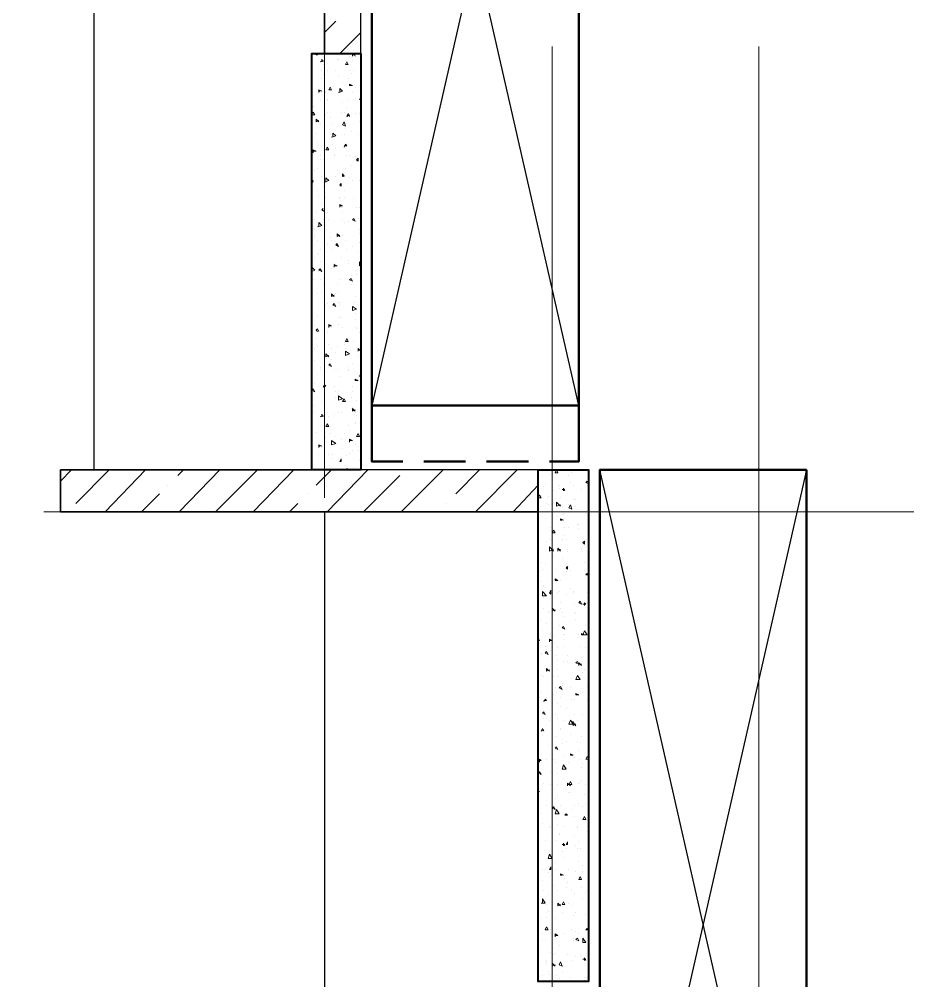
# Model space of a CAD drawing. Header units: millimetres. Extents: x 2279 to 5236, y 896 to 2828.
# Drawn here: x 4437.87 to 4464.79, y 1801.28 to 1830.4 of the extents above; entities that cross this region are included whole.
import ezdxf

# ---------------------------------------------------------------- set-up
doc = ezdxf.new("R2010")
doc.units = ezdxf.units.MM
for name, color, linetype in [('PDF _!!ОСНОВНАЯ', 7, 'Continuous'), ('PDF _!!ТОНКАЯ', 7, 'Continuous'), ('PDF _0', 7, 'Continuous'), ('PDF _2020-02-11_АР_Секция_1 - План этажа - Уровень 2$0$A-WALL-FNSH', 7, 'Continuous'), ('PDF _СПДС_СТЕНЫ', 7, 'Continuous')]:
    doc.layers.add(name, color=color, linetype=linetype)

msp = doc.modelspace()

# ---------------------------------------------------------------- linework, layer by layer
at = {"layer": 'PDF _!!ОСНОВНАЯ', "lineweight": 50}
for points in [[(4454.821, 1846.216), (4454.821, 1818.699), (4448.555, 1818.699), (4448.555, 1846.216)], [(4461.721, 1816.751), (4461.721, 1789.234), (4455.456, 1789.234), (4455.456, 1816.751)]]:
    msp.add_lwpolyline(points, close=True, dxfattribs=at)
for points in [[(4449.487, 1817.005), (4448.555, 1817.005), (4448.555, 1818.699), (4449.487, 1818.699)], [(4450.122, 1818.699), (4451.392, 1818.699)], [(4452.027, 1818.699), (4453.297, 1818.699)], [(4453.932, 1818.699), (4454.821, 1818.699), (4454.821, 1817.005), (4453.932, 1817.005)], [(4451.392, 1817.005), (4450.122, 1817.005)], [(4453.297, 1817.005), (4452.027, 1817.005)]]:
    msp.add_lwpolyline(points, dxfattribs=at)
at = {"layer": 'PDF _!!ТОНКАЯ', "lineweight": 25}
for points in [[(4447.116, 1865.69), (4447.116, 1847.698), (4439.115, 1847.698), (4439.115, 1846.428), (4440.131, 1846.428), (4440.131, 1816.751), (4439.115, 1816.751), (4439.115, 1815.481), (4447.116, 1815.481), (4447.116, 1797.489)], [(4454.821, 1846.216), (4448.555, 1818.699)], [(4454.821, 1818.699), (4448.555, 1846.216)], [(4447.116, 1829.367), (4447.116, 1833.855), (4447.116, 1831.611), (4447.116, 1829.367), (4448.217, 1829.367), (4448.217, 1831.611), (4448.217, 1833.855)], [(4446.735, 1817.429), (4446.735, 1817.386)], [(4453.593, 1816.751), (4453.593, 1815.481), (4439.115, 1815.481), (4439.115, 1816.751), (4446.735, 1816.751), (4448.217, 1816.751)], [(4461.721, 1816.751), (4455.456, 1789.234)], [(4461.721, 1789.234), (4455.456, 1816.751)]]:
    msp.add_lwpolyline(points, dxfattribs=at)
at = {"layer": 'PDF _!!ТОНКАЯ', "lineweight": 20}
for points in [[(4447.116, 1815.905), (4447.116, 1835.929)], [(4447.116, 1830.002), (4447.455, 1830.341)], [(4447.582, 1829.367), (4448.217, 1830.002)], [(4454.016, 1778.311), (4454.016, 1783.307), (4454.016, 1795.88), (4454.016, 1815.481), (4454.016, 1829.579)], [(4460.282, 1778.438), (4460.282, 1783.434), (4460.282, 1795.88), (4460.282, 1815.481), (4460.282, 1829.579)], [(4439.115, 1816.413), (4439.453, 1816.751)], [(4439.58, 1815.735), (4440.596, 1816.751)], [(4440.469, 1815.481), (4441.697, 1816.751)], [(4442.671, 1816.582), (4442.84, 1816.751)], [(4442.713, 1815.481), (4443.941, 1816.751)], [(4443.814, 1815.481), (4445.084, 1816.751)], [(4444.957, 1815.481), (4446.185, 1816.751)], [(4446.862, 1816.286), (4447.328, 1816.751)], [(4447.201, 1815.481), (4448.428, 1816.751)], [(4449.444, 1815.481), (4450.714, 1816.751)], [(4451.095, 1816.032), (4451.815, 1816.751)], [(4451.688, 1815.481), (4452.958, 1816.751)], [(4448.301, 1815.481), (4449.402, 1816.582)], [(4441.57, 1815.481), (4442.12, 1816.032)], [(4442.374, 1816.286), (4442.374, 1816.286)], [(4446.608, 1816.032), (4446.608, 1816.032)], [(4452.831, 1815.481), (4453.593, 1816.286)], [(4446.058, 1815.481), (4446.312, 1815.735)], [(4450.799, 1815.735), (4450.799, 1815.735)], [(4439.623, 1815.481), (4438.607, 1815.481)], [(4546.899, 1815.481), (4541.903, 1815.481), (4536.4, 1815.481), (4530.177, 1815.481), (4508.374, 1815.481), (4500.5, 1815.481), (4493.007, 1815.481), (4488.646, 1815.481), (4466.167, 1815.481), (4459.901, 1815.481), (4455.117, 1815.481), (4441.104, 1815.481)], [(4447.116, 1813.407), (4447.116, 1814.423)], [(4447.116, 1791.943), (4447.116, 1811.925)]]:
    msp.add_lwpolyline(points, dxfattribs=at)
at = {"layer": 'PDF _!!ТОНКАЯ', "lineweight": 25}
msp.add_lwpolyline([(4453.593, 1816.751), (4439.115, 1816.751), (4439.115, 1815.481), (4453.593, 1815.481)], close=True, dxfattribs=at)
at = {"layer": 'PDF _0', "lineweight": 20}
msp.add_lwpolyline([(4488.01, 1939.323, 0.279769), (4426.921, 1746.34, 0.279819), (4569.93, 1603.107, 0.279869), (4762.953, 1663.951)], format="xyb", dxfattribs=at)
at = {"layer": 'PDF _2020-02-11_АР_Секция_1 - План этажа - Уровень 2$0$A-WALL-FNSH', "lineweight": 9}
msp.add_lwpolyline([(4448.217, 1816.836), (4448.217, 1816.751), (4448.301, 1816.751)], dxfattribs=at)
at = {"layer": 'PDF _СПДС_СТЕНЫ', "lineweight": 40}
for points in [[(4448.217, 1829.367), (4448.217, 1816.751), (4446.735, 1816.751), (4446.735, 1829.367)], [(4453.593, 1816.751), (4455.117, 1816.751), (4455.117, 1815.481), (4455.117, 1801.257), (4453.593, 1801.257)]]:
    msp.add_lwpolyline(points, close=True, dxfattribs=at)
at = {"layer": 'PDF _СПДС_СТЕНЫ', "lineweight": 20}
for points in [[(4446.904, 1829.367), (4446.904, 1829.325), (4446.862, 1829.325), (4446.862, 1829.367)], [(4446.989, 1829.113), (4447.074, 1829.155)], [(4447.031, 1829.113), (4447.031, 1829.198), (4447.074, 1829.113)], [(4447.074, 1829.282), (4447.074, 1829.282)], [(4447.497, 1829.198), (4447.497, 1829.198)], [(4447.539, 1829.198), (4447.539, 1829.198)], [(4447.878, 1829.282), (4447.878, 1829.282)], [(4447.963, 1829.367), (4447.963, 1829.282)], [(4447.963, 1829.325), (4448.047, 1829.325)], [(4447.963, 1829.155), (4447.963, 1829.155)], [(4448.005, 1829.367), (4448.047, 1829.282)], [(4447.031, 1828.859), (4447.031, 1828.859)], [(4447.074, 1829.028), (4447.074, 1829.028)], [(4447.201, 1828.859), (4447.201, 1828.859)], [(4447.455, 1828.859), (4447.455, 1828.859)], [(4447.878, 1828.859), (4447.878, 1828.859)], [(4448.005, 1828.859), (4448.005, 1828.859)], [(4447.031, 1828.605), (4447.031, 1828.605)], [(4447.074, 1828.732), (4447.074, 1828.732)], [(4447.539, 1828.69), (4447.539, 1828.69)], [(4447.836, 1828.605), (4447.836, 1828.605)], [(4447.92, 1828.774), (4447.92, 1828.774)], [(4446.947, 1828.182), (4446.947, 1828.266), (4447.031, 1828.224)], [(4447.582, 1828.182), (4447.582, 1828.309), (4447.666, 1828.224), (4447.539, 1828.182)], [(4447.666, 1828.478), (4447.666, 1828.478)], [(4448.047, 1828.351), (4448.047, 1828.351)], [(4446.947, 1828.224), (4446.989, 1828.224)], [(4447.116, 1828.224), (4447.116, 1828.224)], [(4447.158, 1828.224), (4447.158, 1828.224)], [(4447.158, 1828.182), (4447.158, 1828.182)], [(4447.201, 1827.97), (4447.201, 1827.97)], [(4447.539, 1828.224), (4447.539, 1828.224)], [(4447.963, 1828.182), (4447.963, 1828.182)], [(4448.047, 1828.012), (4448.047, 1828.012)], [(4448.217, 1828.012), (4448.174, 1827.97), (4448.217, 1827.97)], [(4446.777, 1827.758), (4446.777, 1827.758)], [(4446.989, 1827.928), (4446.989, 1827.928)], [(4447.201, 1827.928), (4447.201, 1827.928)], [(4447.666, 1827.885), (4447.666, 1827.885)], [(4447.793, 1827.716), (4447.793, 1827.716)], [(4447.836, 1827.928), (4447.836, 1827.928)], [(4446.777, 1827.589), (4446.777, 1827.589)], [(4447.158, 1827.504), (4447.158, 1827.504)], [(4447.201, 1827.589), (4447.201, 1827.589)], [(4447.285, 1827.42), (4447.285, 1827.42)], [(4447.624, 1827.589), (4447.624, 1827.589)], [(4447.709, 1827.589), (4447.709, 1827.589)], [(4447.878, 1827.504), (4447.793, 1827.462), (4447.836, 1827.547), (4447.878, 1827.462)], [(4448.047, 1827.547), (4448.047, 1827.547)], [(4448.174, 1827.547), (4448.174, 1827.547)], [(4446.947, 1827.335), (4446.862, 1827.293), (4446.862, 1827.377), (4446.947, 1827.293)], [(4446.989, 1827.25), (4446.989, 1827.25)], [(4447.328, 1827.25), (4447.328, 1827.25)], [(4447.793, 1827.25), (4447.793, 1827.25)], [(4448.174, 1827.293), (4448.174, 1827.293)], [(4448.217, 1827.25), (4448.217, 1827.25)], [(4446.862, 1826.954), (4446.862, 1826.954)], [(4446.862, 1826.954), (4446.862, 1826.954)], [(4447.116, 1826.827), (4447.116, 1826.827)], [(4447.285, 1826.912), (4447.285, 1826.912)], [(4447.37, 1826.827), (4447.37, 1826.954), (4447.455, 1826.869), (4447.328, 1826.827)], [(4447.709, 1826.912), (4447.709, 1826.912)], [(4447.751, 1827.081), (4447.751, 1827.081)], [(4447.92, 1826.996), (4447.92, 1826.996)], [(4448.132, 1826.912), (4448.132, 1826.912)], [(4446.904, 1826.658), (4446.904, 1826.658)], [(4446.947, 1826.573), (4446.947, 1826.573)], [(4447.37, 1826.615), (4447.37, 1826.615)], [(4447.709, 1826.531), (4447.751, 1826.615), (4447.793, 1826.573), (4447.709, 1826.573)], [(4447.751, 1826.573), (4447.751, 1826.573)], [(4446.777, 1826.361), (4446.777, 1826.446), (4446.862, 1826.404), (4446.777, 1826.404)], [(4446.989, 1826.277), (4446.989, 1826.277)], [(4447.412, 1826.319), (4447.412, 1826.319)], [(4447.412, 1826.277), (4447.412, 1826.277)], [(4447.455, 1826.488), (4447.455, 1826.488)], [(4447.793, 1826.277), (4447.793, 1826.277)], [(4447.878, 1826.277), (4447.878, 1826.277)], [(4448.047, 1826.234), (4448.047, 1826.234)], [(4446.989, 1826.15), (4446.989, 1826.15)], [(4447.074, 1826.15), (4447.074, 1826.15)], [(4447.92, 1825.98), (4447.92, 1825.98)], [(4446.735, 1825.684), (4446.735, 1825.684)], [(4446.735, 1825.684), (4446.735, 1825.684)], [(4446.82, 1825.811), (4446.82, 1825.811)], [(4446.904, 1825.896), (4446.904, 1825.896)], [(4447.031, 1825.642), (4447.031, 1825.642)], [(4447.455, 1825.642), (4447.455, 1825.642)], [(4447.497, 1825.811), (4447.497, 1825.811)], [(4447.582, 1825.769), (4447.582, 1825.769)], [(4447.709, 1825.684), (4447.666, 1825.642), (4447.666, 1825.726), (4447.709, 1825.642)], [(4447.751, 1825.896), (4447.751, 1825.896)], [(4446.735, 1825.515), (4446.777, 1825.472)], [(4446.735, 1825.472), (4446.777, 1825.515)], [(4447.074, 1825.472), (4447.074, 1825.472)], [(4447.074, 1825.345), (4447.074, 1825.345)], [(4447.158, 1825.472), (4447.158, 1825.599), (4447.243, 1825.515), (4447.116, 1825.472)], [(4447.878, 1825.599), (4447.878, 1825.599)], [(4447.963, 1825.515), (4447.963, 1825.515)], [(4448.174, 1825.515), (4448.174, 1825.515)], [(4448.217, 1825.388), (4448.217, 1825.388)], [(4446.904, 1825.218), (4446.904, 1825.218)], [(4447.709, 1825.218), (4447.709, 1825.218)], [(4446.735, 1825.007), (4446.735, 1825.007)], [(4446.947, 1825.049), (4446.947, 1825.049)], [(4447.031, 1824.795), (4447.031, 1824.795)], [(4447.116, 1825.049), (4447.116, 1825.049)], [(4447.158, 1825.007), (4447.158, 1825.007)], [(4447.582, 1825.007), (4447.582, 1825.007)], [(4447.582, 1824.964), (4447.582, 1824.964)], [(4447.582, 1824.71), (4447.582, 1824.795), (4447.666, 1824.753), (4447.582, 1824.753)], [(4447.709, 1825.007), (4447.709, 1825.007)], [(4448.005, 1824.964), (4448.005, 1824.964)], [(4446.862, 1824.541), (4446.862, 1824.541)], [(4447.116, 1824.668), (4447.116, 1824.583), (4447.031, 1824.626), (4447.074, 1824.668)], [(4447.201, 1824.541), (4447.201, 1824.541)], [(4447.624, 1824.71), (4447.624, 1824.71)], [(4447.666, 1824.541), (4447.666, 1824.541)], [(4448.09, 1824.71), (4448.09, 1824.71)], [(4448.174, 1824.71), (4448.174, 1824.71)], [(4446.82, 1824.329), (4446.82, 1824.329)], [(4446.947, 1824.118), (4446.947, 1824.245), (4447.031, 1824.16), (4446.904, 1824.118)], [(4447.074, 1824.329), (4447.074, 1824.329)], [(4447.243, 1824.329), (4447.243, 1824.329)], [(4447.666, 1824.329), (4447.666, 1824.329)], [(4447.709, 1824.245), (4447.709, 1824.245)], [(4447.836, 1824.287), (4447.836, 1824.287)], [(4448.09, 1824.287), (4448.09, 1824.287)], [(4448.132, 1824.372), (4448.132, 1824.372)], [(4446.777, 1824.075), (4446.777, 1824.075)], [(4446.82, 1824.033), (4446.82, 1824.033)], [(4446.989, 1824.118), (4446.989, 1824.118)], [(4447.582, 1823.864), (4447.497, 1823.821), (4447.497, 1823.906), (4447.582, 1823.821)], [(4448.174, 1824.033), (4448.174, 1824.033)], [(4448.174, 1823.906), (4448.174, 1823.906)], [(4446.82, 1823.864), (4446.82, 1823.864)], [(4446.82, 1823.779), (4446.82, 1823.779)], [(4446.904, 1823.694), (4446.904, 1823.694)], [(4447.285, 1823.779), (4447.285, 1823.779)], [(4447.328, 1823.694), (4447.328, 1823.694)], [(4447.666, 1823.864), (4447.666, 1823.864)], [(4447.751, 1823.694), (4447.751, 1823.694)], [(4448.174, 1823.652), (4448.174, 1823.652)], [(4446.904, 1823.313), (4446.904, 1823.313)], [(4446.989, 1823.44), (4446.989, 1823.44)], [(4447.201, 1823.567), (4447.201, 1823.567)], [(4447.328, 1823.44), (4447.328, 1823.44)], [(4447.793, 1823.44), (4447.793, 1823.44)], [(4447.963, 1823.525), (4447.963, 1823.525)], [(4448.132, 1823.356), (4448.132, 1823.356)], [(4446.82, 1823.186), (4446.82, 1823.186)], [(4446.947, 1823.271), (4446.947, 1823.271)], [(4446.989, 1823.059), (4446.989, 1823.059)], [(4447.412, 1823.017), (4447.412, 1823.017)], [(4447.624, 1823.186), (4447.624, 1823.186)], [(4447.836, 1823.102), (4447.836, 1823.102)], [(4447.836, 1823.017), (4447.836, 1823.017)], [(4448.217, 1822.975), (4448.174, 1822.932), (4448.174, 1823.059), (4448.217, 1823.017)], [(4446.947, 1822.763), (4446.947, 1822.763)], [(4447.328, 1822.848), (4447.328, 1822.848)], [(4447.412, 1822.89), (4447.412, 1822.975), (4447.497, 1822.932), (4447.412, 1822.932)], [(4447.412, 1822.975), (4447.412, 1822.975)], [(4448.09, 1822.805), (4448.09, 1822.805)], [(4446.777, 1822.509), (4446.777, 1822.509)], [(4446.989, 1822.509), (4446.989, 1822.509)], [(4447.074, 1822.551), (4447.074, 1822.551)], [(4447.582, 1822.509), (4447.582, 1822.509)], [(4447.92, 1822.636), (4447.92, 1822.636)], [(4448.09, 1822.678), (4448.09, 1822.678)], [(4447.031, 1822.17), (4447.031, 1822.17)], [(4447.074, 1822.382), (4447.074, 1822.382)], [(4447.497, 1822.382), (4447.497, 1822.382)], [(4447.497, 1822.17), (4447.497, 1822.17)], [(4447.92, 1822.382), (4447.92, 1822.382)], [(4446.904, 1822.085), (4446.904, 1822.085)], [(4447.412, 1822.043), (4447.328, 1822.001), (4447.328, 1822.085), (4447.412, 1822.001)], [(4447.455, 1822.085), (4447.455, 1822.085)], [(4448.047, 1822.001), (4448.047, 1822.001)], [(4446.735, 1821.831), (4446.735, 1821.831)], [(4446.735, 1821.789), (4446.735, 1821.789)], [(4447.116, 1821.704), (4447.116, 1821.704)], [(4447.158, 1821.747), (4447.158, 1821.747)], [(4447.201, 1821.789), (4447.201, 1821.789)], [(4447.539, 1821.831), (4447.539, 1821.831)], [(4447.582, 1821.831), (4447.582, 1821.831)], [(4447.582, 1821.747), (4447.582, 1821.747)], [(4448.005, 1821.831), (4448.005, 1821.831)], [(4448.005, 1821.704), (4448.005, 1821.704)], [(4448.217, 1821.577), (4448.217, 1821.577)], [(4446.735, 1821.323), (4446.735, 1821.323)], [(4446.904, 1821.408), (4446.904, 1821.408)], [(4447.582, 1821.366), (4447.582, 1821.366)], [(4447.624, 1821.366), (4447.624, 1821.366)], [(4448.047, 1821.493), (4448.047, 1821.493)], [(4448.047, 1821.323), (4448.047, 1821.323)], [(4448.217, 1821.323), (4448.217, 1821.323)], [(4448.217, 1821.323), (4448.217, 1821.281)], [(4448.217, 1821.281), (4448.217, 1821.281)], [(4446.735, 1821.154), (4446.735, 1821.154)], [(4446.82, 1821.112), (4446.82, 1821.112)], [(4446.904, 1820.942), (4446.862, 1820.985), (4446.904, 1821.027), (4446.947, 1820.942)], [(4447.243, 1821.069), (4447.243, 1821.154), (4447.328, 1821.112), (4447.243, 1821.112)], [(4447.243, 1821.112), (4447.243, 1821.112)], [(4447.328, 1821.069), (4447.328, 1821.069)], [(4447.539, 1821.154), (4447.539, 1821.154)], [(4447.666, 1821.069), (4447.666, 1821.069)], [(4448.09, 1821.069), (4448.09, 1821.069)], [(4448.09, 1821.027), (4448.09, 1821.027)], [(4446.735, 1820.9), (4446.735, 1820.9)], [(4446.862, 1820.731), (4446.862, 1820.731)], [(4447.201, 1820.9), (4447.201, 1820.9)], [(4448.174, 1820.9), (4448.174, 1820.9)], [(4446.82, 1820.434), (4446.82, 1820.434)], [(4446.862, 1820.561), (4446.862, 1820.561)], [(4446.904, 1820.477), (4446.904, 1820.477)], [(4447.243, 1820.561), (4447.243, 1820.561)], [(4447.328, 1820.434), (4447.328, 1820.434)], [(4447.497, 1820.477), (4447.497, 1820.477)], [(4447.709, 1820.604), (4447.709, 1820.604)], [(4447.709, 1820.561), (4447.709, 1820.561)], [(4447.751, 1820.434), (4447.751, 1820.434)], [(4448.005, 1820.646), (4448.005, 1820.646)], [(4448.132, 1820.35), (4448.132, 1820.434), (4448.217, 1820.35)], [(4447.243, 1820.223), (4447.158, 1820.18), (4447.158, 1820.265), (4447.243, 1820.18)], [(4447.455, 1820.307), (4447.455, 1820.307)], [(4447.751, 1820.223), (4447.751, 1820.223)], [(4448.132, 1820.392), (4448.217, 1820.392)], [(4448.132, 1820.223), (4448.132, 1820.223)], [(4448.174, 1820.392), (4448.174, 1820.392)], [(4446.82, 1820.053), (4446.82, 1820.053)], [(4446.989, 1819.842), (4446.989, 1819.842)], [(4447.328, 1820.096), (4447.328, 1820.096)], [(4447.836, 1819.884), (4447.836, 1819.884)], [(4447.963, 1819.969), (4447.963, 1819.969)], [(4446.904, 1819.63), (4446.904, 1819.63)], [(4446.989, 1819.799), (4446.989, 1819.799)], [(4447.412, 1819.799), (4447.412, 1819.799)], [(4447.497, 1819.799), (4447.497, 1819.799)], [(4447.582, 1819.588), (4447.582, 1819.588)], [(4447.836, 1819.799), (4447.836, 1819.799)], [(4447.836, 1819.757), (4447.836, 1819.757)], [(4448.132, 1819.545), (4448.132, 1819.545)], [(4448.217, 1819.672), (4448.174, 1819.588), (4448.217, 1819.588)], [(4446.82, 1819.376), (4446.82, 1819.376)], [(4446.947, 1819.291), (4446.947, 1819.291)], [(4447.074, 1819.249), (4447.116, 1819.334), (4447.158, 1819.291), (4447.074, 1819.291)], [(4447.412, 1819.291), (4447.412, 1819.291)], [(4447.963, 1819.291), (4447.963, 1819.291)], [(4447.116, 1819.164), (4447.116, 1819.164)], [(4447.116, 1819.08), (4447.116, 1819.08)], [(4447.455, 1819.122), (4447.455, 1819.122)], [(4447.455, 1818.953), (4447.455, 1818.953)], [(4447.539, 1819.122), (4447.539, 1819.122)], [(4447.92, 1818.953), (4447.92, 1818.953)], [(4447.963, 1819.122), (4447.963, 1819.122)], [(4447.963, 1819.122), (4447.963, 1819.122)], [(4446.777, 1818.699), (4446.777, 1818.699)], [(4447.031, 1818.826), (4447.031, 1818.826)], [(4447.709, 1818.826), (4447.709, 1818.826)], [(4447.963, 1818.656), (4447.963, 1818.656)], [(4448.09, 1818.868), (4448.09, 1818.868)], [(4446.777, 1818.529), (4446.777, 1818.529)], [(4446.989, 1818.36), (4447.074, 1818.402)], [(4447.031, 1818.36), (4447.031, 1818.445), (4447.074, 1818.36)], [(4447.201, 1818.487), (4447.201, 1818.487)], [(4447.243, 1818.36), (4447.243, 1818.36)], [(4447.412, 1818.445), (4447.412, 1818.445)], [(4447.539, 1818.487), (4447.539, 1818.487)], [(4447.624, 1818.487), (4447.624, 1818.487)], [(4447.92, 1818.614), (4447.92, 1818.614)], [(4448.047, 1818.572), (4447.963, 1818.529), (4447.963, 1818.614), (4448.047, 1818.529)], [(4448.047, 1818.487), (4448.047, 1818.487)], [(4448.09, 1818.402), (4448.09, 1818.402)], [(4447.836, 1818.106), (4447.836, 1818.106)], [(4448.047, 1818.191), (4448.047, 1818.191)], [(4448.047, 1818.148), (4448.047, 1818.148)], [(4446.735, 1818.021), (4446.735, 1818.021)], [(4446.862, 1817.894), (4446.862, 1817.894)], [(4447.116, 1818.021), (4447.116, 1818.021)], [(4447.285, 1817.852), (4447.285, 1817.852)], [(4447.709, 1817.852), (4447.709, 1817.852)], [(4447.878, 1817.937), (4447.878, 1817.937)], [(4448.132, 1817.852), (4448.132, 1817.852)], [(4446.735, 1817.556), (4446.735, 1817.556)], [(4446.947, 1817.429), (4446.947, 1817.513), (4447.031, 1817.471)], [(4447.158, 1817.725), (4447.158, 1817.725)], [(4447.37, 1817.598), (4447.37, 1817.598)], [(4447.412, 1817.767), (4447.412, 1817.767)], [(4447.624, 1817.683), (4447.624, 1817.683)], [(4447.878, 1817.598), (4447.878, 1817.683), (4447.963, 1817.64), (4447.878, 1817.64)], [(4448.047, 1817.513), (4448.047, 1817.513)], [(4446.735, 1817.344), (4446.735, 1817.344)], [(4446.735, 1817.302), (4446.735, 1817.302)], [(4446.735, 1817.302), (4446.735, 1817.302)], [(4446.947, 1817.471), (4446.989, 1817.471)], [(4446.947, 1817.217), (4446.947, 1817.217)], [(4447.243, 1817.217), (4447.243, 1817.217)], [(4447.37, 1817.217), (4447.37, 1817.217)], [(4447.666, 1817.386), (4447.666, 1817.386)], [(4447.878, 1817.259), (4447.878, 1817.259)], [(4447.963, 1817.344), (4447.963, 1817.344)], [(4448.132, 1817.344), (4448.132, 1817.344)], [(4446.735, 1816.921), (4446.735, 1816.921)], [(4447.37, 1817.09), (4447.37, 1817.09)], [(4447.793, 1817.175), (4447.793, 1817.175)], [(4448.174, 1817.048), (4448.174, 1817.048)], [(4448.217, 1817.175), (4448.217, 1817.175)], [(4446.862, 1816.751), (4446.862, 1816.751)], [(4447.497, 1816.878), (4447.497, 1816.878)], [(4447.751, 1816.878), (4447.751, 1816.878)], [(4447.793, 1816.751), (4447.793, 1816.794), (4447.836, 1816.751)], [(4448.005, 1816.836), (4448.005, 1816.836)], [(4453.932, 1816.624), (4453.932, 1816.624)], [(4454.609, 1816.667), (4454.609, 1816.667)], [(4453.72, 1816.54), (4453.72, 1816.54)], [(4453.805, 1816.328), (4453.805, 1816.328)], [(4454.525, 1816.582), (4454.525, 1816.582)], [(4454.567, 1816.37), (4454.567, 1816.37)], [(4453.762, 1816.243), (4453.762, 1816.243)], [(4454.059, 1816.116), (4454.059, 1816.116)], [(4454.228, 1816.286), (4454.228, 1816.286)], [(4454.228, 1816.201), (4454.228, 1816.201)], [(4454.313, 1816.159), (4454.398, 1816.159)], [(4454.355, 1816.116), (4454.355, 1816.201), (4454.398, 1816.116)], [(4454.398, 1816.116), (4454.398, 1816.116)], [(4454.652, 1816.286), (4454.652, 1816.286)], [(4454.906, 1816.159), (4454.906, 1816.159)], [(4455.075, 1816.286), (4455.075, 1816.286)], [(4453.593, 1815.947), (4453.635, 1815.989), (4453.678, 1815.905), (4453.593, 1815.905)], [(4453.847, 1815.735), (4453.847, 1815.735)], [(4453.889, 1815.947), (4453.889, 1815.947)], [(4454.271, 1815.693), (4454.143, 1815.651), (4454.143, 1815.778), (4454.271, 1815.651)], [(4454.271, 1815.905), (4454.271, 1815.905)], [(4454.652, 1815.862), (4454.652, 1815.862)], [(4454.736, 1815.862), (4454.736, 1815.862)], [(4453.889, 1815.693), (4453.889, 1815.693)], [(4454.313, 1815.651), (4454.313, 1815.651)], [(4454.525, 1815.693), (4454.525, 1815.693)], [(4454.736, 1815.651), (4454.736, 1815.651)], [(4454.779, 1815.566), (4454.779, 1815.566)], [(4453.847, 1815.27), (4453.847, 1815.27)], [(4454.186, 1815.354), (4454.186, 1815.354)], [(4454.313, 1815.227), (4454.271, 1815.227), (4454.271, 1815.27), (4454.355, 1815.227)], [(4454.313, 1815.397), (4454.313, 1815.397)], [(4454.355, 1815.439), (4454.355, 1815.439)], [(4455.033, 1815.439), (4455.033, 1815.439)], [(4453.932, 1814.931), (4453.932, 1814.931)], [(4453.974, 1815.016), (4453.974, 1815.016)], [(4454.398, 1815.016), (4454.398, 1815.016)], [(4454.525, 1815.016), (4454.525, 1815.016)], [(4454.779, 1815.1), (4454.779, 1815.1)], [(4454.821, 1815.1), (4454.821, 1815.1)], [(4454.821, 1814.973), (4454.821, 1814.973)], [(4453.847, 1814.592), (4453.847, 1814.592)], [(4453.974, 1814.635), (4453.974, 1814.635)], [(4454.313, 1814.635), (4454.313, 1814.635)], [(4454.355, 1814.762), (4454.355, 1814.762)], [(4454.44, 1814.635), (4454.44, 1814.635)], [(4453.635, 1814.381), (4453.635, 1814.381)], [(4454.059, 1814.338), (4453.932, 1814.296), (4453.932, 1814.423), (4454.059, 1814.296)], [(4454.059, 1814.381), (4454.059, 1814.381)], [(4454.186, 1814.296), (4454.186, 1814.381), (4454.271, 1814.296)], [(4454.186, 1814.338), (4454.271, 1814.338)], [(4454.482, 1814.338), (4454.482, 1814.338)], [(4454.482, 1814.338), (4454.482, 1814.338)], [(4454.482, 1814.296), (4454.482, 1814.296)], [(4454.906, 1814.381), (4454.906, 1814.381)], [(4454.906, 1814.338), (4454.906, 1814.338)], [(4454.948, 1814.296), (4454.948, 1814.296)], [(4454.059, 1814.169), (4454.059, 1814.169)], [(4454.313, 1814.084), (4454.313, 1814.084)], [(4453.678, 1813.957), (4453.678, 1813.957)], [(4453.72, 1813.746), (4453.72, 1813.746)], [(4453.805, 1813.915), (4453.805, 1813.915)], [(4454.143, 1813.746), (4454.143, 1813.746)], [(4454.44, 1813.915), (4454.44, 1813.915)], [(4454.525, 1813.83), (4454.525, 1813.83)], [(4454.567, 1813.703), (4454.567, 1813.703)], [(4454.99, 1813.957), (4454.99, 1813.957)], [(4454.99, 1813.703), (4454.99, 1813.703)], [(4453.635, 1813.661), (4453.635, 1813.661)], [(4454.271, 1813.407), (4454.271, 1813.407)], [(4454.44, 1813.661), (4454.44, 1813.661)], [(4455.033, 1813.619), (4455.033, 1813.619)], [(4455.033, 1813.492), (4455.033, 1813.492)], [(4455.117, 1813.407), (4455.117, 1813.407)], [(4453.678, 1813.365), (4453.678, 1813.365)], [(4453.762, 1813.238), (4453.762, 1813.238)], [(4453.805, 1813.195), (4453.805, 1813.195)], [(4454.143, 1813.365), (4454.143, 1813.365)], [(4454.567, 1813.153), (4454.567, 1813.153)], [(4453.762, 1812.899), (4453.762, 1812.899)], [(4453.805, 1813.068), (4453.805, 1813.068)], [(4454.186, 1813.026), (4454.186, 1813.026)], [(4454.228, 1813.068), (4454.228, 1813.068)], [(4454.44, 1812.984), (4454.44, 1812.984)], [(4454.652, 1813.068), (4454.652, 1813.068)], [(4454.652, 1813.026), (4454.652, 1813.026)], [(4455.075, 1813.026), (4455.075, 1813.026)], [(4453.762, 1812.56), (4453.762, 1812.56)], [(4454.101, 1812.518), (4454.016, 1812.476), (4454.016, 1812.56), (4454.101, 1812.476)], [(4454.271, 1812.73), (4454.271, 1812.73)], [(4454.271, 1812.56), (4454.271, 1812.56)], [(4454.694, 1812.687), (4454.694, 1812.687)], [(4454.99, 1812.645), (4454.99, 1812.73), (4455.033, 1812.687), (4454.948, 1812.687)], [(4455.075, 1812.73), (4455.075, 1812.73)], [(4453.889, 1812.433), (4453.889, 1812.433)], [(4453.932, 1812.476), (4453.932, 1812.476)], [(4454.313, 1812.433), (4454.313, 1812.433)], [(4454.398, 1812.306), (4454.398, 1812.306)], [(4454.694, 1812.433), (4454.694, 1812.433)], [(4454.736, 1812.391), (4454.736, 1812.391)], [(4453.678, 1812.179), (4453.678, 1812.179)], [(4453.847, 1812.094), (4453.847, 1812.094)], [(4454.228, 1812.052), (4454.228, 1812.052)], [(4454.736, 1812.221), (4454.736, 1812.221)], [(4455.033, 1812.052), (4455.033, 1812.052)], [(4453.72, 1811.883), (4453.72, 1811.883)], [(4453.889, 1811.756), (4453.889, 1811.756)], [(4453.974, 1811.798), (4453.974, 1811.798)], [(4454.059, 1811.713), (4454.059, 1811.713)], [(4454.355, 1811.756), (4454.355, 1811.756)], [(4454.398, 1811.756), (4454.398, 1811.756)], [(4454.821, 1811.756), (4454.821, 1811.756)], [(4454.821, 1811.671), (4454.821, 1811.671)], [(4454.948, 1811.756), (4455.075, 1811.756), (4454.99, 1811.883), (4454.948, 1811.756), (4454.906, 1811.756), (4454.906, 1811.798), (4454.99, 1811.756)], [(4453.593, 1811.629), (4453.635, 1811.586), (4453.593, 1811.586)], [(4453.805, 1811.417), (4453.805, 1811.417)], [(4453.932, 1811.544), (4453.932, 1811.629), (4454.016, 1811.586), (4453.932, 1811.586)], [(4454.186, 1811.375), (4454.186, 1811.375)], [(4454.355, 1811.629), (4454.355, 1811.629)], [(4454.398, 1811.417), (4454.398, 1811.417)], [(4454.863, 1811.417), (4454.863, 1811.417)], [(4455.033, 1811.375), (4455.033, 1811.375)], [(4453.678, 1811.205), (4453.678, 1811.205)], [(4453.678, 1811.163), (4453.678, 1811.163)], [(4453.974, 1811.29), (4453.974, 1811.29)], [(4454.101, 1811.121), (4454.101, 1811.121)], [(4454.482, 1811.121), (4454.482, 1811.121)], [(4454.906, 1811.078), (4454.906, 1811.078)], [(4454.906, 1811.078), (4454.906, 1811.078)], [(4454.186, 1810.994), (4454.186, 1810.994)], [(4454.355, 1810.951), (4454.355, 1810.951)], [(4454.482, 1810.951), (4454.482, 1810.951)], [(4454.821, 1810.867), (4454.736, 1810.909), (4454.779, 1810.951), (4454.821, 1810.867), (4454.906, 1810.867)], [(4454.821, 1810.824), (4454.821, 1810.909), (4454.906, 1810.824)], [(4454.948, 1810.951), (4454.948, 1810.951)], [(4453.678, 1810.528), (4453.678, 1810.528)], [(4453.932, 1810.697), (4453.847, 1810.655), (4453.847, 1810.74), (4453.932, 1810.655)], [(4453.932, 1810.697), (4453.932, 1810.697)], [(4454.186, 1810.697), (4454.186, 1810.697)], [(4454.948, 1810.613), (4454.948, 1810.613)], [(4454.99, 1810.697), (4454.99, 1810.697)], [(4453.762, 1810.486), (4453.762, 1810.486)], [(4454.059, 1810.486), (4454.059, 1810.486)], [(4454.186, 1810.486), (4454.186, 1810.486)], [(4454.313, 1810.274), (4454.313, 1810.274)], [(4454.313, 1810.232), (4454.313, 1810.232)], [(4454.609, 1810.443), (4454.609, 1810.443)], [(4455.033, 1810.443), (4455.033, 1810.443)], [(4453.678, 1810.02), (4453.678, 1810.02)], [(4454.059, 1809.935), (4454.059, 1809.935)], [(4454.101, 1810.147), (4454.101, 1810.147)], [(4454.143, 1810.02), (4454.143, 1810.02)], [(4454.567, 1810.147), (4454.567, 1810.147)], [(4454.948, 1810.02), (4454.948, 1810.02)], [(4455.075, 1810.189), (4455.075, 1810.189)], [(4453.635, 1809.851), (4453.635, 1809.851)], [(4453.762, 1809.724), (4453.805, 1809.808), (4453.847, 1809.766), (4453.762, 1809.766)], [(4453.847, 1809.851), (4453.847, 1809.851)], [(4454.186, 1809.681), (4454.186, 1809.681)], [(4454.271, 1809.851), (4454.271, 1809.851)], [(4454.609, 1809.808), (4454.609, 1809.808)], [(4454.694, 1809.808), (4454.694, 1809.808)], [(4455.075, 1809.808), (4455.075, 1809.808)], [(4455.117, 1809.808), (4455.117, 1809.808)], [(4454.101, 1809.343), (4454.101, 1809.343)], [(4454.271, 1809.597), (4454.271, 1809.597)], [(4454.44, 1809.512), (4454.44, 1809.512)], [(4454.694, 1809.343), (4454.694, 1809.343)], [(4454.948, 1809.343), (4454.948, 1809.343)], [(4455.117, 1809.512), (4455.117, 1809.512)], [(4453.762, 1809.216), (4453.762, 1809.216)], [(4453.932, 1809.173), (4453.932, 1809.173)], [(4454.186, 1809.216), (4454.186, 1809.216)], [(4454.355, 1809.173), (4454.355, 1809.173)], [(4454.652, 1809.046), (4454.525, 1809.046), (4454.567, 1809.173), (4454.652, 1809.046), (4454.736, 1809.046)], [(4454.652, 1809.004), (4454.652, 1809.089), (4454.736, 1809.004)], [(4454.779, 1809.173), (4454.779, 1809.173)], [(4453.762, 1808.877), (4453.678, 1808.835), (4453.72, 1808.919), (4453.762, 1808.835)], [(4453.805, 1808.877), (4453.805, 1808.877)], [(4454.271, 1808.919), (4454.271, 1808.919)], [(4454.271, 1808.877), (4454.271, 1808.877)], [(4454.567, 1808.75), (4454.567, 1808.75)], [(4453.72, 1808.708), (4453.72, 1808.708)], [(4454.016, 1808.538), (4454.016, 1808.538)], [(4454.101, 1808.665), (4454.101, 1808.665)], [(4454.313, 1808.581), (4454.313, 1808.581)], [(4454.313, 1808.454), (4454.313, 1808.454)], [(4454.44, 1808.538), (4454.44, 1808.538)], [(4454.779, 1808.538), (4454.779, 1808.538)], [(4454.863, 1808.496), (4454.863, 1808.496)], [(4454.906, 1808.665), (4454.906, 1808.665)], [(4453.889, 1808.411), (4453.889, 1808.411)], [(4454.228, 1808.242), (4454.228, 1808.242)], [(4454.821, 1808.242), (4454.821, 1808.242)], [(4453.635, 1807.903), (4453.635, 1807.988), (4453.678, 1807.946), (4453.593, 1807.946)], [(4453.678, 1807.903), (4453.678, 1807.903)], [(4453.847, 1807.988), (4453.847, 1807.988)], [(4454.059, 1807.988), (4454.059, 1807.988)], [(4454.101, 1807.903), (4454.101, 1807.903)], [(4454.398, 1808.073), (4454.398, 1808.073)], [(4454.525, 1807.903), (4454.525, 1807.903)], [(4454.694, 1808.03), (4454.694, 1808.03)], [(4454.863, 1807.988), (4454.863, 1807.988)], [(4453.974, 1807.607), (4453.974, 1807.607)], [(4454.44, 1807.734), (4454.44, 1807.734)], [(4454.906, 1807.734), (4454.906, 1807.734)], [(4454.948, 1807.861), (4454.948, 1807.861)], [(4454.016, 1807.311), (4454.016, 1807.311)], [(4454.186, 1807.565), (4454.186, 1807.565)], [(4454.863, 1807.311), (4454.863, 1807.311)], [(4453.593, 1807.057), (4453.593, 1807.057)], [(4453.593, 1807.014), (4453.635, 1807.014)], [(4453.762, 1807.268), (4453.762, 1807.268)], [(4453.974, 1807.226), (4453.974, 1807.226)], [(4454.016, 1807.268), (4454.016, 1807.268)], [(4454.186, 1807.226), (4454.186, 1807.226)], [(4454.482, 1807.184), (4454.482, 1807.268), (4454.567, 1807.184)], [(4454.482, 1807.268), (4454.482, 1807.268)], [(4454.482, 1807.226), (4454.567, 1807.226)], [(4454.609, 1807.226), (4454.609, 1807.226)], [(4454.821, 1807.268), (4454.821, 1807.268)], [(4455.033, 1807.226), (4455.033, 1807.226)], [(4454.101, 1806.803), (4454.101, 1806.803)], [(4454.186, 1806.887), (4454.186, 1806.887)], [(4454.525, 1806.972), (4454.525, 1806.972)], [(4454.567, 1806.972), (4454.567, 1806.972)], [(4454.99, 1806.93), (4454.99, 1806.93)], [(4453.847, 1806.591), (4453.847, 1806.591)], [(4454.016, 1806.591), (4454.016, 1806.591)], [(4454.101, 1806.506), (4454.101, 1806.506)], [(4454.271, 1806.591), (4454.271, 1806.591)], [(4454.609, 1806.464), (4454.609, 1806.464)], [(4454.694, 1806.591), (4454.694, 1806.591)], [(4454.821, 1806.633), (4454.821, 1806.633)], [(4454.948, 1806.549), (4454.948, 1806.549)], [(4455.033, 1806.633), (4455.033, 1806.633)], [(4453.678, 1806.337), (4453.678, 1806.337)], [(4454.143, 1806.21), (4454.143, 1806.21)], [(4454.694, 1806.252), (4454.694, 1806.252)], [(4455.075, 1806.125), (4455.075, 1806.125)], [(4453.72, 1806.041), (4453.72, 1806.041)], [(4453.932, 1805.956), (4453.932, 1805.956)], [(4453.974, 1805.914), (4453.974, 1805.914)], [(4454.186, 1805.998), (4454.186, 1805.998)], [(4454.355, 1805.956), (4454.355, 1805.956)], [(4454.779, 1805.956), (4454.779, 1805.956)], [(4454.779, 1805.914), (4454.779, 1805.914)], [(4454.228, 1805.744), (4454.228, 1805.744)], [(4454.228, 1805.702), (4454.228, 1805.702)], [(4454.694, 1805.66), (4454.694, 1805.66)], [(4455.075, 1805.787), (4455.075, 1805.787)], [(4453.805, 1805.533), (4453.805, 1805.533)], [(4454.016, 1805.321), (4454.016, 1805.321)], [(4454.101, 1805.533), (4454.101, 1805.533)], [(4454.313, 1805.406), (4454.398, 1805.406)], [(4454.355, 1805.363), (4454.355, 1805.448), (4454.398, 1805.363)], [(4454.44, 1805.279), (4454.44, 1805.279)], [(4454.736, 1805.363), (4454.736, 1805.363)], [(4454.779, 1805.279), (4454.779, 1805.279)], [(4454.821, 1805.49), (4454.821, 1805.49)], [(4454.863, 1805.279), (4454.863, 1805.279)], [(4453.932, 1805.236), (4453.932, 1805.236)], [(4454.313, 1805.194), (4454.313, 1805.194)], [(4454.355, 1805.025), (4454.355, 1805.025)], [(4453.889, 1804.728), (4453.889, 1804.728)], [(4454.101, 1804.855), (4454.101, 1804.855)], [(4454.821, 1804.898), (4454.821, 1804.898)], [(4454.948, 1804.771), (4454.948, 1804.771)], [(4453.72, 1804.644), (4453.72, 1804.644)], [(4453.889, 1804.559), (4453.889, 1804.559)], [(4453.932, 1804.432), (4453.932, 1804.432)], [(4454.101, 1804.644), (4454.101, 1804.644)], [(4454.313, 1804.474), (4454.271, 1804.474), (4454.271, 1804.517), (4454.355, 1804.474)], [(4454.398, 1804.39), (4454.398, 1804.39)], [(4454.525, 1804.644), (4454.525, 1804.644)], [(4454.736, 1804.601), (4454.736, 1804.601)], [(4454.948, 1804.601), (4454.948, 1804.601)], [(4453.72, 1804.305), (4453.72, 1804.305)], [(4454.059, 1804.178), (4454.059, 1804.178)], [(4454.44, 1804.093), (4454.44, 1804.093)], [(4454.482, 1804.263), (4454.482, 1804.263)], [(4454.906, 1804.093), (4454.906, 1804.093)], [(4453.762, 1804.009), (4453.762, 1804.009)], [(4453.889, 1803.882), (4453.889, 1803.882)], [(4454.016, 1803.924), (4454.016, 1803.924)], [(4454.186, 1804.009), (4454.186, 1804.009)], [(4454.609, 1804.009), (4454.609, 1804.009)], [(4454.694, 1803.924), (4454.694, 1803.924)], [(4455.033, 1803.966), (4455.033, 1803.966)], [(4455.075, 1804.009), (4455.075, 1804.009)], [(4453.72, 1803.628), (4453.72, 1803.755), (4453.805, 1803.628), (4453.678, 1803.628)], [(4453.847, 1803.585), (4453.847, 1803.585)], [(4454.016, 1803.501), (4454.016, 1803.501)], [(4454.271, 1803.585), (4454.186, 1803.543), (4454.186, 1803.628), (4454.271, 1803.543)], [(4454.525, 1803.628), (4454.525, 1803.628)], [(4454.609, 1803.543), (4454.609, 1803.543)], [(4454.948, 1803.755), (4454.948, 1803.755)], [(4453.635, 1803.458), (4453.635, 1803.458)], [(4453.889, 1803.374), (4453.889, 1803.374)], [(4454.313, 1803.331), (4454.313, 1803.331)], [(4454.652, 1803.247), (4454.652, 1803.247)], [(4454.736, 1803.331), (4454.736, 1803.331)], [(4455.033, 1803.289), (4455.033, 1803.289)], [(4453.678, 1803.162), (4453.678, 1803.162)], [(4453.847, 1803.204), (4453.847, 1803.204)], [(4454.101, 1803.162), (4454.101, 1803.162)], [(4453.72, 1802.696), (4453.72, 1802.696)], [(4453.974, 1802.823), (4453.974, 1802.823)], [(4453.974, 1802.823), (4453.974, 1802.823)], [(4453.974, 1802.696), (4453.974, 1802.696)], [(4454.101, 1802.612), (4454.101, 1802.696), (4454.186, 1802.654), (4454.101, 1802.654)], [(4454.143, 1802.823), (4454.143, 1802.823)], [(4454.398, 1802.696), (4454.398, 1802.696)], [(4454.609, 1802.823), (4454.609, 1802.823)], [(4454.736, 1802.781), (4454.736, 1802.781)], [(4454.821, 1802.696), (4454.821, 1802.696)], [(4453.72, 1802.527), (4453.72, 1802.527)], [(4453.805, 1802.527), (4453.805, 1802.527)], [(4454.228, 1802.358), (4454.228, 1802.358)], [(4454.652, 1802.569), (4454.652, 1802.569)], [(4454.652, 1802.485), (4454.652, 1802.485)], [(4453.635, 1802.104), (4453.635, 1802.104)], [(4453.974, 1802.146), (4453.974, 1802.146)], [(4454.059, 1802.061), (4454.059, 1802.061)], [(4454.101, 1802.104), (4454.101, 1802.104)], [(4454.482, 1802.061), (4454.482, 1802.061)], [(4454.863, 1802.061), (4454.863, 1802.061)], [(4453.805, 1801.849), (4453.805, 1801.849)], [(4453.847, 1801.892), (4453.847, 1801.892)], [(4453.847, 1801.807), (4453.847, 1801.807)], [(4454.101, 1801.765), (4454.016, 1801.722), (4454.016, 1801.807), (4454.101, 1801.722)], [(4454.609, 1801.892), (4454.609, 1801.892)], [(4454.736, 1802.019), (4454.736, 1802.019)], [(4454.906, 1802.019), (4454.906, 1802.019)], [(4454.948, 1801.934), (4455.033, 1801.934)], [(4454.99, 1801.892), (4454.99, 1801.976), (4455.033, 1801.892)], [(4453.889, 1801.553), (4453.889, 1801.553)], [(4453.932, 1801.468), (4453.932, 1801.468)], [(4454.313, 1801.553), (4454.313, 1801.553)], [(4453.72, 1801.426), (4453.72, 1801.426)], [(4454.143, 1801.426), (4454.143, 1801.426)], [(4454.228, 1801.341), (4454.228, 1801.341)], [(4454.567, 1801.384), (4454.567, 1801.384)], [(4454.99, 1801.384), (4454.99, 1801.384)], [(4454.99, 1801.299), (4454.99, 1801.299)], [(4455.075, 1801.384), (4455.075, 1801.384)]]:
    msp.add_lwpolyline(points, dxfattribs=at)
for points in [[(4447.836, 1829.028), (4447.751, 1829.028), (4447.793, 1829.113)], [(4447.328, 1828.266), (4447.243, 1828.266), (4447.285, 1828.351)], [(4447.963, 1828.393), (4447.878, 1828.393), (4447.878, 1828.436)], [(4446.82, 1827.504), (4446.735, 1827.504), (4446.777, 1827.589)], [(4447.751, 1827.166), (4447.666, 1827.208), (4447.709, 1827.293)], [(4447.243, 1826.446), (4447.158, 1826.446), (4447.201, 1826.531)], [(4448.132, 1826.107), (4448.09, 1826.15), (4448.132, 1826.192)], [(4447.624, 1825.345), (4447.582, 1825.388), (4447.624, 1825.43)], [(4448.047, 1824.287), (4447.963, 1824.329), (4448.005, 1824.372)], [(4447.539, 1823.525), (4447.455, 1823.567), (4447.497, 1823.61)], [(4446.735, 1822.763), (4446.735, 1822.89), (4446.82, 1822.805)], [(4447.031, 1822.763), (4446.947, 1822.805), (4446.989, 1822.848)], [(4447.963, 1822.466), (4447.878, 1822.509), (4447.92, 1822.551)], [(4447.455, 1821.704), (4447.37, 1821.747), (4447.412, 1821.789)], [(4447.963, 1821.577), (4447.963, 1821.704), (4448.09, 1821.62)], [(4447.836, 1820.646), (4447.751, 1820.646), (4447.793, 1820.731)], [(4447.751, 1820.223), (4447.751, 1820.35), (4447.878, 1820.265)], [(4447.328, 1819.884), (4447.243, 1819.926), (4447.285, 1819.969)], [(4448.132, 1819.461), (4448.047, 1819.461), (4448.047, 1819.503)], [(4446.82, 1819.122), (4446.735, 1819.164), (4446.777, 1819.207)], [(4447.539, 1818.868), (4447.539, 1818.995), (4447.666, 1818.91)], [(4447.751, 1818.826), (4447.666, 1818.826), (4447.709, 1818.91)], [(4447.243, 1818.064), (4447.158, 1818.064), (4447.201, 1818.148)], [(4448.174, 1817.767), (4448.09, 1817.767), (4448.132, 1817.852)], [(4447.328, 1817.513), (4447.328, 1817.64), (4447.455, 1817.556)], [(4447.624, 1817.005), (4447.582, 1817.005), (4447.624, 1817.09)], [(4454.186, 1816.667), (4454.101, 1816.667), (4454.143, 1816.751)], [(4455.117, 1816.328), (4455.033, 1816.37), (4455.075, 1816.413)], [(4454.609, 1815.566), (4454.525, 1815.608), (4454.567, 1815.693)], [(4454.101, 1814.846), (4454.016, 1814.846), (4454.059, 1814.931)], [(4454.99, 1814.508), (4454.948, 1814.55), (4454.99, 1814.592)], [(4454.482, 1813.746), (4454.44, 1813.788), (4454.482, 1813.83)], [(4454.186, 1813.407), (4454.101, 1813.407), (4454.101, 1813.449)], [(4455.117, 1813.576), (4455.033, 1813.576), (4455.075, 1813.619)], [(4453.72, 1812.941), (4453.72, 1813.068), (4453.847, 1812.941)], [(4453.974, 1812.984), (4453.932, 1813.026), (4453.974, 1813.111)], [(4454.906, 1812.687), (4454.821, 1812.73), (4454.863, 1812.772)], [(4454.398, 1811.925), (4454.313, 1811.967), (4454.355, 1812.01)], [(4453.889, 1811.163), (4453.805, 1811.205), (4453.847, 1811.248)], [(4454.736, 1810.401), (4454.779, 1810.528), (4454.863, 1810.401)], [(4454.313, 1810.105), (4454.228, 1810.147), (4454.271, 1810.189)], [(4454.821, 1809.935), (4454.736, 1809.935), (4454.736, 1809.978)], [(4453.805, 1809.343), (4453.72, 1809.385), (4453.762, 1809.427)], [(4454.694, 1809.046), (4454.609, 1809.089), (4454.652, 1809.131)], [(4454.186, 1808.284), (4454.101, 1808.327), (4454.143, 1808.369)], [(4454.652, 1808.115), (4454.567, 1808.115), (4454.567, 1808.157)], [(4455.117, 1807.988), (4455.033, 1807.988), (4455.075, 1808.073)], [(4453.678, 1807.522), (4453.593, 1807.565), (4453.635, 1807.607)], [(4454.313, 1807.692), (4454.355, 1807.819), (4454.44, 1807.692)], [(4454.609, 1807.226), (4454.525, 1807.226), (4454.567, 1807.311)], [(4454.101, 1806.464), (4454.016, 1806.506), (4454.059, 1806.549)], [(4454.101, 1806.337), (4454.143, 1806.464), (4454.228, 1806.337)], [(4454.482, 1806.295), (4454.398, 1806.295), (4454.44, 1806.337)], [(4455.033, 1806.168), (4454.948, 1806.168), (4454.99, 1806.252)], [(4454.482, 1805.406), (4454.44, 1805.406), (4454.482, 1805.49)], [(4453.889, 1804.982), (4453.932, 1805.109), (4454.016, 1804.982)], [(4453.974, 1804.644), (4453.932, 1804.644), (4453.974, 1804.728)], [(4454.906, 1804.347), (4454.821, 1804.347), (4454.863, 1804.432)], [(4454.398, 1803.585), (4454.313, 1803.585), (4454.355, 1803.67)], [(4453.889, 1802.823), (4453.805, 1802.823), (4453.847, 1802.908)], [(4455.117, 1802.823), (4455.033, 1802.823), (4455.075, 1802.866)], [(4454.821, 1802.485), (4454.736, 1802.527), (4454.779, 1802.569)], [(4454.948, 1802.569), (4455.033, 1802.442), (4454.948, 1802.442)], [(4454.313, 1801.722), (4454.228, 1801.765), (4454.271, 1801.849)]]:
    msp.add_lwpolyline(points, close=True, dxfattribs=at)

doc.saveas('drawing.dxf')
